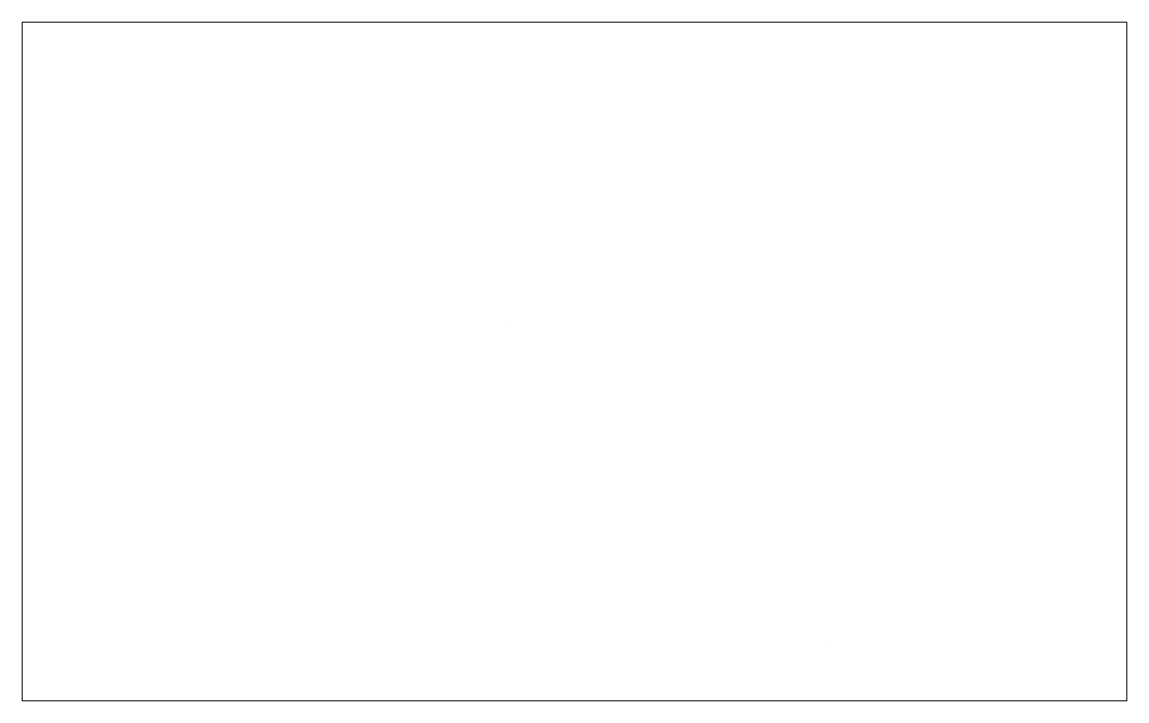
# Paper-space layout 'XYZ_D-Border Sheet' of a CAD drawing. Header units: inches. Extents: x 2.6 to 33.3, y 2.5 to 21.3.
# The model-space entities are those that its viewports show. They can reach past a viewport. Long polylines and large blocks are cut down to what shows.
import ezdxf

# ---------------------------------------------------------------- set-up
doc = ezdxf.new("R2010")
doc.units = ezdxf.units.IN
doc.header["$MEASUREMENT"] = 0
doc.layers.get('0').update_dxf_attribs({"lineweight": 0})
doc.layers.add('0-Xrefs', color=7, linetype='Continuous', lineweight=0)

msp = doc.modelspace()

# ---------------------------------------------------------------- linework, layer by layer
for p, q in [((1910.435956, 2797.325732), (1910.435956, 2797.325732)), ((2764.109232, 1943.652457), (2764.109232, 1943.652457))]:
    msp.add_line(p, q)

psp = doc.layouts.new('XYZ_D-Border Sheet')

# ---------------------------------------------------------------- viewports
at = {"layer": '0-Xrefs'}
psp.add_viewport(center=(17.944, 11.871), size=(30.667, 18.84167), view_center_point=(2083.9809, 2692.9568), view_height=1808.80000481, dxfattribs=at)

doc.saveas('drawing.dxf')
